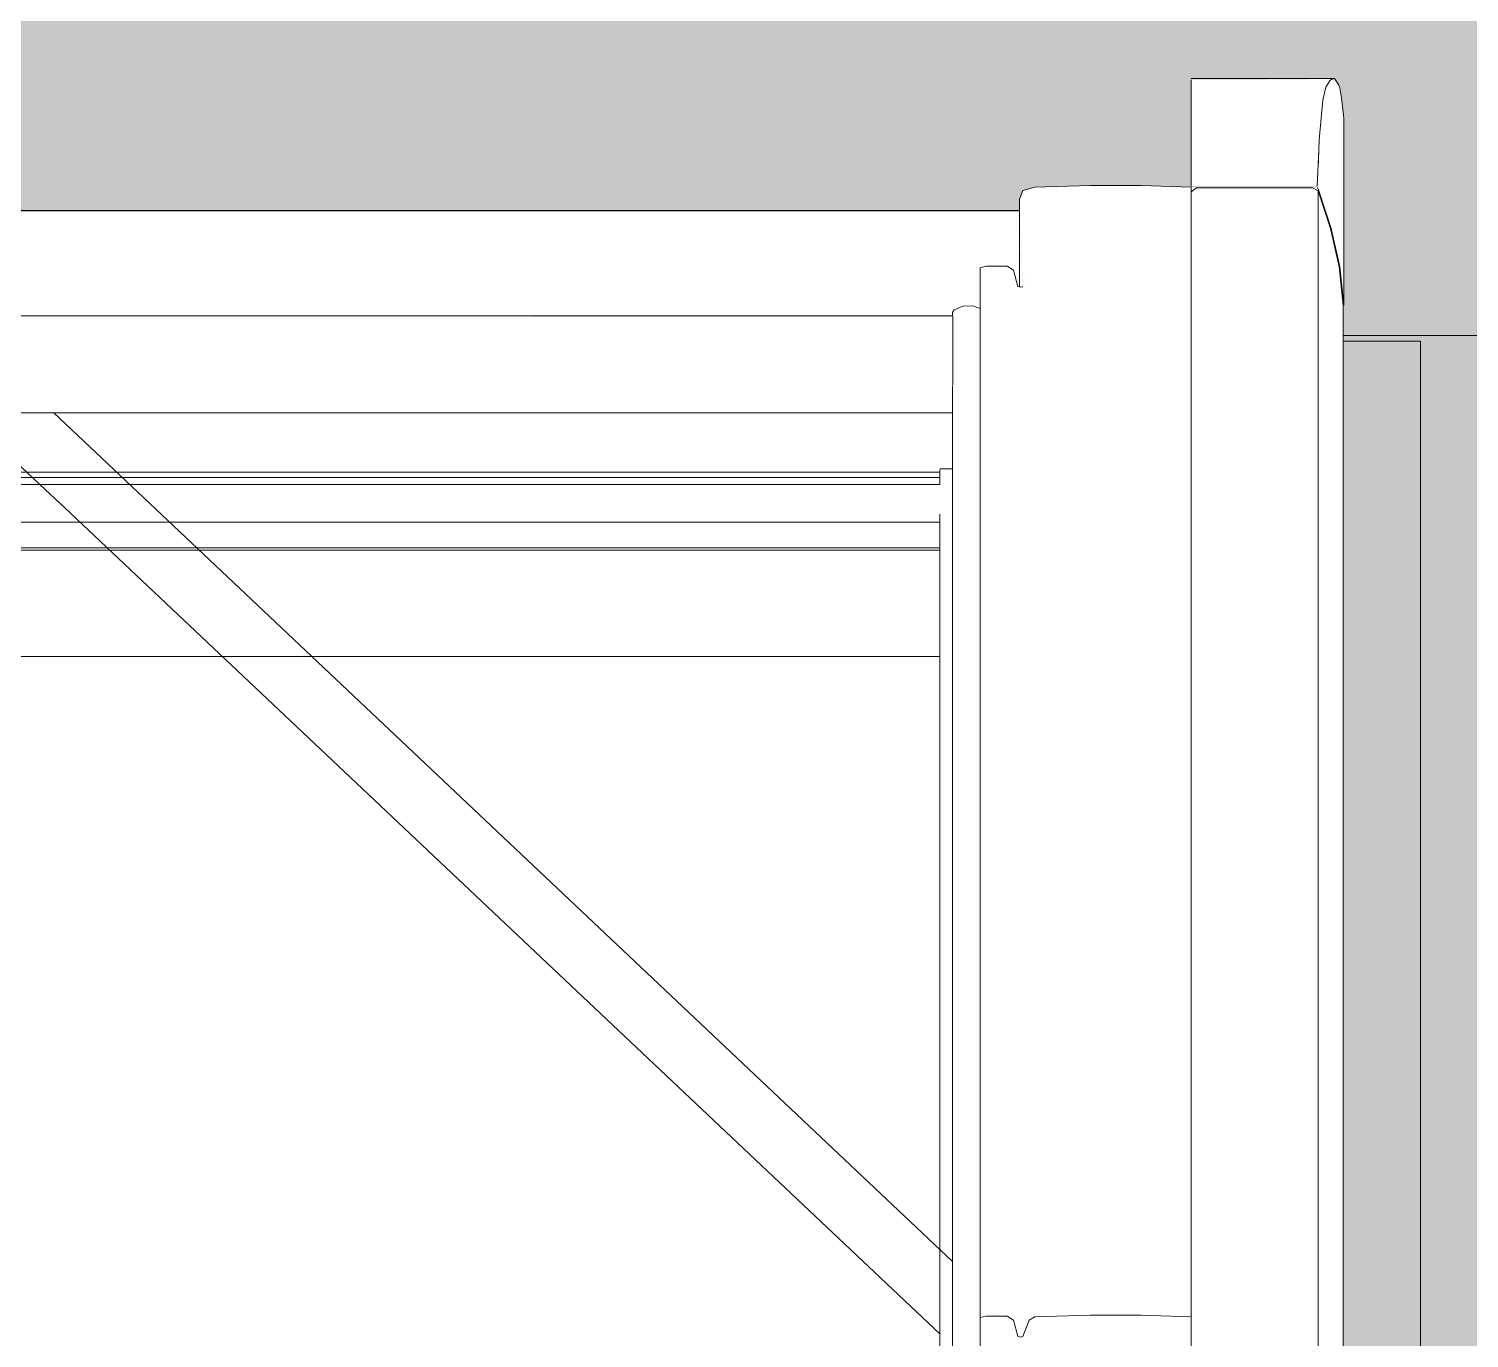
# Model space of a CAD drawing. Header units: metres. Extents: x -3 to 171, y -23 to 41.
# Drawn here: x 5.1048 to 5.5624, y -2.5162 to -2.1001 of the extents above; entities that cross this region are included whole.
import ezdxf

# ---------------------------------------------------------------- set-up
doc = ezdxf.new("R2010")
doc.units = ezdxf.units.M
doc.header["$MEASUREMENT"] = 0
doc.set_wipeout_variables(frame=1)
doc.linetypes.add('Punkt 1_1', pattern=[0.075, 0.025, -0.05])
doc.linetypes.add('Wipeout_Contour', pattern=[1, 0, -1])
for name, color, linetype in [('6._Dach PP STG1_1_325 Dachfenster', 7, 'Continuous'), ('6._Dach PP STG1_1_330 Dachaufbau', 7, 'Continuous'), ('6._Dach PP STG1_1_950 Polierplan Bemaßung', 7, 'Continuous')]:
    doc.layers.add(name, color=color, linetype=linetype)

msp = doc.modelspace()

# ---------------------------------------------------------------- linework, layer by layer
at = {"layer": '6._Dach PP STG1_1_325 Dachfenster', "color": 7, "linetype": 'Continuous', "lineweight": 13, "ltscale": 1000, "true_color": 0xf4f4f4, "flags": 128}
for points in [[(5.52235, -2.19932), (5.54685, -2.19932)], [(5.54685, -4.55782), (5.54685, -2.19932)], [(5.39415, -2.31926), (4.79955, -2.31926)], [(4.79955, -2.3636), (5.39415, -2.3636)]]:
    msp.add_lwpolyline(points, dxfattribs=at)
at = {"layer": '6._Dach PP STG1_1_950 Polierplan Bemaßung', "color": 3, "linetype": 'Punkt 1_1', "lineweight": 0, "ltscale": 1000}
msp.add_line((2.05285, -2.1975), (22.9775, -2.1975), dxfattribs=at)

# ---------------------------------------------------------------- next in the draw order: wipeouts: each hides what was drawn before it
at = {"color": 254, "linetype": 'Wipeout_Contour', "lineweight": 0, "ltscale": 20.895429}
msp.add_wipeout([(3.805, -2.1975), (3.805, -2.22224), (5.505, -2.22224), (5.505, -2.1975)], dxfattribs=at).dxf.layer = '6._Dach PP STG1_1_330 Dachaufbau'

# ---------------------------------------------------------------- next in the draw order: hatches: boundary and pattern name
at = {"layer": '6._Dach PP STG1_1_330 Dachaufbau', "linetype": 'Continuous', "lineweight": 0, "true_color": 0x000000}
h = msp.add_hatch(color=18, dxfattribs=at)
h.paths.add_polyline_path([(3.445, -0.4), (3.755, -0.4), (3.755, 0.07), (2.8, 0.07), (2.8, -0.77152), (1.05, -0.77152), (1.05, 0.07), (-0.00106, 0.07), (0.01606, -4.6), (6.325, -4.6), (6.325, -0.82361), (3.445, -0.82361)])
h.paths.add_polyline_path([(3.805, -2.1975), (5.505, -2.1975), (5.505, -3.79873), (3.805, -3.79873)], flags=0)
h.paths.add_polyline_path([(1.075, -3.79873), (1.075, -2.1975), (2.775, -2.1975), (2.775, -3.79873)], flags=0)

# ---------------------------------------------------------------- next in the draw order: linework, layer by layer
at = {"layer": '6._Dach PP STG1_1_330 Dachaufbau', "color": 7, "linetype": 'Continuous', "lineweight": 18, "ltscale": 1000, "flags": 128}
msp.add_lwpolyline([(5.505, -2.1975), (3.805, -2.1975)], dxfattribs=at)

# ---------------------------------------------------------------- next in the draw order: wipeouts: each hides what was drawn before it
at = {"color": 254, "linetype": 'Wipeout_Contour', "lineweight": 0, "ltscale": 22.336549}
msp.add_wipeout([(4.79535, -2.20216), (5.39835, -2.20216), (5.39835, -2.19156), (4.79535, -2.19156)], dxfattribs=at).dxf.layer = '6._Dach PP STG1_1_325 Dachfenster'
at = {"color": 254, "linetype": 'Wipeout_Contour', "lineweight": 0, "ltscale": 33.493604}
msp.add_wipeout([(5.39835, -2.21235), (4.79535, -2.21235), (4.79535, -2.2132), (4.79545, -2.21425), (5.39825, -2.21425), (5.39825, -2.21347)], dxfattribs=at).dxf.layer = '6._Dach PP STG1_1_325 Dachfenster'
at = {"color": 254, "linetype": 'Wipeout_Contour', "lineweight": 0, "ltscale": 24.148232}
msp.add_wipeout([(5.41895, -2.51562), (5.41895, -2.69331), (5.41975, -2.69331), (5.41975, -2.51591)], dxfattribs=at).dxf.layer = '6._Dach PP STG1_1_325 Dachfenster'
at = {"color": 254, "linetype": 'Wipeout_Contour', "lineweight": 0, "ltscale": 20.995617}
msp.add_wipeout([(3.805, -2.2576), (3.805, -2.27528), (5.505, -2.27528), (5.505, -2.2576)], dxfattribs=at).dxf.layer = '6._Dach PP STG1_1_330 Dachaufbau'

# ---------------------------------------------------------------- next in the draw order: linework, layer by layer
at = {"layer": '6._Dach PP STG1_1_330 Dachaufbau', "color": 7, "linetype": 'Continuous', "lineweight": 18, "ltscale": 1000, "flags": 128}
msp.add_lwpolyline([(3.805, -2.27528), (5.505, -2.27528)], dxfattribs=at)

# ---------------------------------------------------------------- next in the draw order: wipeouts: each hides what was drawn before it
at = {"color": 254, "linetype": 'Wipeout_Contour', "lineweight": 0, "ltscale": 22.34801}
msp.add_wipeout([(4.79535, -2.20648), (5.39835, -2.20648), (5.39835, -2.20216), (4.79535, -2.20216)], dxfattribs=at).dxf.layer = '6._Dach PP STG1_1_325 Dachfenster'
at = {"color": 254, "linetype": 'Wipeout_Contour', "lineweight": 0, "ltscale": 22.364497}
msp.add_wipeout([(4.79545, -2.21531), (5.39825, -2.21531), (5.39825, -2.21425), (4.79545, -2.21425)], dxfattribs=at).dxf.layer = '6._Dach PP STG1_1_325 Dachfenster'
at = {"color": 254, "linetype": 'Wipeout_Contour', "lineweight": 0, "ltscale": 24.150901}
msp.add_wipeout([(5.41975, -2.51591), (5.41975, -2.69331), (5.42055, -2.69331), (5.42055, -2.51569)], dxfattribs=at).dxf.layer = '6._Dach PP STG1_1_325 Dachfenster'
at = {"color": 254, "linetype": 'Wipeout_Contour', "lineweight": 0, "ltscale": 20.949564}
msp.add_wipeout([(3.805, -2.22224), (3.805, -2.2576), (5.505, -2.2576), (5.505, -2.22224)], dxfattribs=at).dxf.layer = '6._Dach PP STG1_1_330 Dachaufbau'

# ---------------------------------------------------------------- next in the draw order: linework, layer by layer
at = {"layer": '6._Dach PP STG1_1_330 Dachaufbau', "color": 7, "linetype": 'Continuous', "lineweight": 18, "ltscale": 1000, "flags": 128}
msp.add_lwpolyline([(5.505, -3.79873), (5.505, -2.1975)], dxfattribs=at)

# ---------------------------------------------------------------- next in the draw order: wipeouts: each hides what was drawn before it
at = {"color": 254, "linetype": 'Wipeout_Contour', "lineweight": 0, "ltscale": 22.355501}
msp.add_wipeout([(4.79535, -2.2115), (5.39835, -2.2115), (5.39835, -2.20648), (4.79535, -2.20648)], dxfattribs=at).dxf.layer = '6._Dach PP STG1_1_325 Dachfenster'
at = {"color": 254, "linetype": 'Wipeout_Contour', "lineweight": 0, "ltscale": 22.365825}
msp.add_wipeout([(4.79545, -2.21595), (5.39825, -2.21595), (5.39825, -2.21531), (4.79545, -2.21531)], dxfattribs=at).dxf.layer = '6._Dach PP STG1_1_325 Dachfenster'
at = {"color": 254, "linetype": 'Wipeout_Contour', "lineweight": 0, "ltscale": 22.374111}
msp.add_wipeout([(4.79545, -2.21934), (4.79545, -2.2221), (5.39825, -2.2221), (5.39825, -2.21934)], dxfattribs=at).dxf.layer = '6._Dach PP STG1_1_325 Dachfenster'
at = {"color": 254, "linetype": 'Wipeout_Contour', "lineweight": 0, "ltscale": 24.152972}
msp.add_wipeout([(5.41765, -2.51046), (5.41765, -2.69331), (5.41895, -2.69331), (5.41895, -2.51562)], dxfattribs=at).dxf.layer = '6._Dach PP STG1_1_325 Dachfenster'

# ---------------------------------------------------------------- next in the draw order: wipeouts: each hides what was drawn before it
at = {"color": 254, "linetype": 'Wipeout_Contour', "lineweight": 0, "ltscale": 22.359918}
msp.add_wipeout([(4.79535, -2.21235), (5.39835, -2.21235), (5.39835, -2.2115), (4.79535, -2.2115)], dxfattribs=at).dxf.layer = '6._Dach PP STG1_1_325 Dachfenster'
at = {"color": 254, "linetype": 'Wipeout_Contour', "lineweight": 0, "ltscale": 22.369743}
msp.add_wipeout([(4.79545, -2.21666), (4.79545, -2.21934), (5.39825, -2.21934), (5.39825, -2.21666)], dxfattribs=at).dxf.layer = '6._Dach PP STG1_1_325 Dachfenster'
at = {"color": 254, "linetype": 'Wipeout_Contour', "lineweight": 0, "ltscale": 17.184049}
msp.add_wipeout([(4.79545, -2.22217), (5.39825, -2.22217), (4.79545, -2.2221)], dxfattribs=at).dxf.layer = '6._Dach PP STG1_1_325 Dachfenster'
at = {"color": 254, "linetype": 'Wipeout_Contour', "lineweight": 0, "ltscale": 24.117393}
msp.add_wipeout([(5.40895, -2.50919), (5.40895, -2.69331), (5.41555, -2.69331), (5.41555, -2.50919)], dxfattribs=at).dxf.layer = '6._Dach PP STG1_1_325 Dachfenster'
at = {"color": 254, "linetype": 'Wipeout_Contour', "lineweight": 0, "ltscale": 24.162997}
msp.add_wipeout([(5.42055, -2.51569), (5.42055, -2.69331), (5.42255, -2.69331), (5.42255, -2.51053)], dxfattribs=at).dxf.layer = '6._Dach PP STG1_1_325 Dachfenster'

# ---------------------------------------------------------------- next in the draw order: wipeouts: each hides what was drawn before it
at = {"color": 254, "linetype": 'Wipeout_Contour', "lineweight": 0, "ltscale": 22.366908}
msp.add_wipeout([(4.79545, -2.21595), (4.79545, -2.21666), (5.39825, -2.21666), (5.39825, -2.21595)], dxfattribs=at).dxf.layer = '6._Dach PP STG1_1_325 Dachfenster'
at = {"color": 254, "linetype": 'Wipeout_Contour', "lineweight": 0, "ltscale": 24.102922}
msp.add_wipeout([(5.40705, -2.50968), (5.40705, -2.69331), (5.40895, -2.69331), (5.40895, -2.50919)], dxfattribs=at).dxf.layer = '6._Dach PP STG1_1_325 Dachfenster'
at = {"color": 254, "linetype": 'Wipeout_Contour', "lineweight": 0, "ltscale": 24.135943}
msp.add_wipeout([(5.41555, -2.69331), (5.41765, -2.69331), (5.41765, -2.51046), (5.41555, -2.50919)], dxfattribs=at).dxf.layer = '6._Dach PP STG1_1_325 Dachfenster'
at = {"color": 254, "linetype": 'Wipeout_Contour', "lineweight": 0, "ltscale": 24.159845}
msp.add_wipeout([(5.42255, -2.51053), (5.42255, -2.69331), (5.42435, -2.69331), (5.42435, -2.50947)], dxfattribs=at).dxf.layer = '6._Dach PP STG1_1_325 Dachfenster'

# ---------------------------------------------------------------- next in the draw order: wipeouts: each hides what was drawn before it
at = {"color": 254, "linetype": 'Wipeout_Contour', "lineweight": 0, "ltscale": 23.738834}
msp.add_wipeout([(5.41895, -2.18194), (5.41895, -2.51562), (5.41975, -2.51591), (5.41975, -2.18222)], dxfattribs=at).dxf.layer = '6._Dach PP STG1_1_325 Dachfenster'
at = {"color": 254, "linetype": 'Wipeout_Contour', "lineweight": 0, "ltscale": 24.194178}
msp.add_wipeout([(5.42435, -2.50947), (5.42435, -2.69331), (5.44195, -2.69331), (5.44195, -2.50891)], dxfattribs=at).dxf.layer = '6._Dach PP STG1_1_325 Dachfenster'

# ---------------------------------------------------------------- next in the draw order: wipeouts: each hides what was drawn before it
at = {"color": 254, "linetype": 'Wipeout_Contour', "lineweight": 0, "ltscale": 23.741765}
msp.add_wipeout([(5.41975, -2.18222), (5.41975, -2.51591), (5.42055, -2.51569), (5.42055, -2.18197)], dxfattribs=at).dxf.layer = '6._Dach PP STG1_1_325 Dachfenster'
at = {"color": 254, "linetype": 'Wipeout_Contour', "lineweight": 0, "ltscale": 24.25357}
msp.add_wipeout([(5.44195, -2.50891), (5.44195, -2.69331), (5.45815, -2.69331), (5.45815, -2.50891)], dxfattribs=at).dxf.layer = '6._Dach PP STG1_1_325 Dachfenster'

# ---------------------------------------------------------------- next in the draw order: wipeouts: each hides what was drawn before it
at = {"color": 254, "linetype": 'Wipeout_Contour', "lineweight": 0, "ltscale": 23.739729}
msp.add_wipeout([(5.42055, -2.18197), (5.42055, -2.51569), (5.42255, -2.51053), (5.42255, -2.17681)], dxfattribs=at).dxf.layer = '6._Dach PP STG1_1_325 Dachfenster'
at = {"color": 254, "linetype": 'Wipeout_Contour', "lineweight": 0, "ltscale": 30.177854}
msp.add_wipeout([(5.45815, -2.69331), (5.47405, -2.69331), (5.47405, -2.67954), (5.47405, -2.50942), (5.45815, -2.50891)], dxfattribs=at).dxf.layer = '6._Dach PP STG1_1_325 Dachfenster'

# ---------------------------------------------------------------- next in the draw order: wipeouts: each hides what was drawn before it
at = {"color": 254, "linetype": 'Wipeout_Contour', "lineweight": 0, "ltscale": 23.729576}
msp.add_wipeout([(5.41765, -2.17678), (5.41765, -2.51046), (5.41895, -2.51562), (5.41895, -2.18194)], dxfattribs=at).dxf.layer = '6._Dach PP STG1_1_325 Dachfenster'
at = {"color": 254, "linetype": 'Wipeout_Contour', "lineweight": 0, "ltscale": 23.744129}
msp.add_wipeout([(5.42255, -2.51053), (5.42435, -2.50947), (5.42435, -2.17575), (5.42255, -2.17681)], dxfattribs=at).dxf.layer = '6._Dach PP STG1_1_325 Dachfenster'
at = {"color": 254, "linetype": 'Wipeout_Contour', "lineweight": 0, "ltscale": 23.900066}
msp.add_wipeout([(5.45815, -2.50891), (5.47405, -2.50942), (5.47405, -2.1757), (5.45815, -2.17519)], dxfattribs=at).dxf.layer = '6._Dach PP STG1_1_325 Dachfenster'

# ---------------------------------------------------------------- next in the draw order: linework, layer by layer
at = {"layer": '6._Dach PP STG1_1_325 Dachfenster', "color": 7, "linetype": 'Continuous', "lineweight": 13, "ltscale": 1000, "flags": 128}
for points in [[(5.41895, -2.51562), (5.41975, -2.51591)], [(5.41975, -2.51591), (5.42055, -2.51569)]]:
    msp.add_lwpolyline(points, dxfattribs=at)

# ---------------------------------------------------------------- next in the draw order: wipeouts: each hides what was drawn before it
at = {"color": 254, "linetype": 'Wipeout_Contour', "lineweight": 0, "ltscale": 23.7029}
msp.add_wipeout([(5.40895, -2.50919), (5.41555, -2.50919), (5.41555, -2.1755), (5.40895, -2.1755)], dxfattribs=at).dxf.layer = '6._Dach PP STG1_1_325 Dachfenster'
at = {"color": 254, "linetype": 'Wipeout_Contour', "lineweight": 0, "ltscale": 23.779552}
msp.add_wipeout([(5.42435, -2.17575), (5.42435, -2.50947), (5.44195, -2.50891), (5.44195, -2.17519)], dxfattribs=at).dxf.layer = '6._Dach PP STG1_1_325 Dachfenster'

# ---------------------------------------------------------------- next in the draw order: linework, layer by layer
at = {"layer": '6._Dach PP STG1_1_325 Dachfenster', "color": 7, "linetype": 'Continuous', "lineweight": 13, "ltscale": 1000, "flags": 128}
for points in [[(5.42055, -2.51569), (5.42255, -2.51053)], [(5.42255, -2.51053), (5.42435, -2.50947)]]:
    msp.add_lwpolyline(points, dxfattribs=at)

# ---------------------------------------------------------------- next in the draw order: wipeouts: each hides what was drawn before it
at = {"color": 254, "linetype": 'Wipeout_Contour', "lineweight": 0, "ltscale": 23.687185}
msp.add_wipeout([(5.40705, -2.176), (5.40705, -2.50968), (5.40895, -2.50919), (5.40895, -2.1755)], dxfattribs=at).dxf.layer = '6._Dach PP STG1_1_325 Dachfenster'
at = {"color": 254, "linetype": 'Wipeout_Contour', "lineweight": 0, "ltscale": 23.719218}
msp.add_wipeout([(5.41555, -2.1755), (5.41555, -2.50919), (5.41765, -2.51046), (5.41765, -2.17678)], dxfattribs=at).dxf.layer = '6._Dach PP STG1_1_325 Dachfenster'
at = {"color": 254, "linetype": 'Wipeout_Contour', "lineweight": 0, "ltscale": 23.841123}
msp.add_wipeout([(5.44195, -2.50891), (5.45815, -2.50891), (5.45815, -2.17519), (5.44195, -2.17519)], dxfattribs=at).dxf.layer = '6._Dach PP STG1_1_325 Dachfenster'

# ---------------------------------------------------------------- next in the draw order: linework, layer by layer
at = {"layer": '6._Dach PP STG1_1_325 Dachfenster', "color": 7, "linetype": 'Continuous', "lineweight": 13, "ltscale": 1000, "flags": 128}
for points in [[(5.41555, -2.50919), (5.41765, -2.51046)], [(5.41765, -2.51046), (5.41895, -2.51562)]]:
    msp.add_lwpolyline(points, dxfattribs=at)

# ---------------------------------------------------------------- next in the draw order: wipeouts: each hides what was drawn before it
at = {"color": 254, "linetype": 'Wipeout_Contour', "lineweight": 0, "ltscale": 18.243381}
msp.add_wipeout([(5.41955, -2.18215), (5.42045, -2.18204), (5.41955, -2.15426)], dxfattribs=at).dxf.layer = '6._Dach PP STG1_1_325 Dachfenster'
at = {"color": 254, "linetype": 'Wipeout_Contour', "lineweight": 0, "ltscale": 78.460077}
msp.add_wipeout([(4.78665, -2.18441), (4.78665, -2.18898), (4.78905, -2.18816), (4.79215, -2.18823), (4.79495, -2.18936), (4.79545, -2.19021), (4.79545, -2.19134), (5.39825, -2.19134), (5.39825, -2.19021), (5.39875, -2.18936), (5.40155, -2.18823), (5.40465, -2.18816), (5.40705, -2.18898), (5.40705, -2.18441)], dxfattribs=at).dxf.layer = '6._Dach PP STG1_1_325 Dachfenster'

# ---------------------------------------------------------------- next in the draw order: wipeouts: each hides what was drawn before it
at = {"color": 254, "linetype": 'Wipeout_Contour', "lineweight": 0, "ltscale": 23.71426}
msp.add_wipeout([(5.41955, -2.15426), (5.42055, -2.1819), (5.42255, -2.17681), (5.42056, -2.15159)], dxfattribs=at).dxf.layer = '6._Dach PP STG1_1_325 Dachfenster'
at = {"color": 254, "linetype": 'Wipeout_Contour', "lineweight": 0, "ltscale": 17.145138}
msp.add_wipeout([(4.79535, -2.19156), (5.39835, -2.19156), (4.79535, -2.19134)], dxfattribs=at).dxf.layer = '6._Dach PP STG1_1_325 Dachfenster'
at = {"color": 254, "linetype": 'Wipeout_Contour', "lineweight": 0, "ltscale": 23.859727}
msp.add_wipeout([(5.40465, -2.18816), (5.40465, -2.69331), (5.40705, -2.69331), (5.40705, -2.18898)], dxfattribs=at).dxf.layer = '6._Dach PP STG1_1_325 Dachfenster'

# ---------------------------------------------------------------- next in the draw order: linework, layer by layer
at = {"layer": '6._Dach PP STG1_1_325 Dachfenster', "color": 7, "linetype": 'Continuous', "lineweight": 13, "ltscale": 1000, "flags": 128}
msp.add_lwpolyline([(5.40705, -2.50968), (5.40895, -2.50919), (5.41555, -2.50919)], dxfattribs=at)

# ---------------------------------------------------------------- next in the draw order: wipeouts: each hides what was drawn before it
at = {"color": 254, "linetype": 'Wipeout_Contour', "lineweight": 0, "ltscale": 17.750867}
msp.add_wipeout([(5.42435, -2.17575), (5.42055, -2.1515), (5.42255, -2.17681)], dxfattribs=at).dxf.layer = '6._Dach PP STG1_1_325 Dachfenster'
at = {"color": 254, "linetype": 'Wipeout_Contour', "lineweight": 0, "ltscale": 42.09338}
msp.add_wipeout([(5.39825, -2.21347), (5.39825, -2.69331), (5.39875, -2.69331), (5.39875, -2.18936), (5.39825, -2.19021), (5.39825, -2.19134), (5.39835, -2.2132)], dxfattribs=at).dxf.layer = '6._Dach PP STG1_1_325 Dachfenster'

# ---------------------------------------------------------------- next in the draw order: wipeouts: each hides what was drawn before it
at = {"color": 254, "linetype": 'Wipeout_Contour', "lineweight": 0, "ltscale": 23.474966}
msp.add_wipeout([(5.42435, -2.17575), (5.44195, -2.17519), (5.44195, -2.14987), (5.42435, -2.15044)], dxfattribs=at).dxf.layer = '6._Dach PP STG1_1_325 Dachfenster'
at = {"color": 254, "linetype": 'Wipeout_Contour', "lineweight": 0, "ltscale": 23.839347}
msp.add_wipeout([(5.39875, -2.18936), (5.39875, -2.69331), (5.40155, -2.69331), (5.40155, -2.18823)], dxfattribs=at).dxf.layer = '6._Dach PP STG1_1_325 Dachfenster'

# ---------------------------------------------------------------- next in the draw order: linework, layer by layer
at = {"layer": '6._Dach PP STG1_1_325 Dachfenster', "color": 7, "linetype": 'Continuous', "lineweight": 13, "ltscale": 1000, "flags": 128}
for points in [[(4.79535, -2.19134), (5.39835, -2.19134)], [(5.39825, -2.19021), (5.39875, -2.18936)], [(5.39825, -2.19021), (5.39825, -2.19134)], [(5.39835, -2.2132), (5.39835, -2.21235), (5.39835, -2.2115), (5.39835, -2.20648), (5.39835, -2.20216), (5.39835, -2.19156)]]:
    msp.add_lwpolyline(points, dxfattribs=at)

# ---------------------------------------------------------------- next in the draw order: wipeouts: each hides what was drawn before it
at = {"color": 254, "linetype": 'Wipeout_Contour', "lineweight": 0, "ltscale": 16.952482}
msp.add_wipeout([(5.42055, -2.1515), (5.42435, -2.17575), (5.42435, -2.15044)], dxfattribs=at).dxf.layer = '6._Dach PP STG1_1_325 Dachfenster'
at = {"color": 254, "linetype": 'Wipeout_Contour', "lineweight": 0, "ltscale": 23.541482}
msp.add_wipeout([(5.45815, -2.14987), (5.44195, -2.14987), (5.44195, -2.17519), (5.45815, -2.17519)], dxfattribs=at).dxf.layer = '6._Dach PP STG1_1_325 Dachfenster'
at = {"color": 254, "linetype": 'Wipeout_Contour', "lineweight": 0, "ltscale": 23.848984}
msp.add_wipeout([(5.40155, -2.18823), (5.40155, -2.69331), (5.40465, -2.69331), (5.40465, -2.18816)], dxfattribs=at).dxf.layer = '6._Dach PP STG1_1_325 Dachfenster'
at = {"color": 254, "linetype": 'Wipeout_Contour', "lineweight": 0, "ltscale": 16.78835}
msp.add_wipeout([(5.39825, -2.22217), (5.11273, -2.22217), (5.39825, -2.49183)], dxfattribs=at).dxf.layer = '6._Dach PP STG1_1_325 Dachfenster'

# ---------------------------------------------------------------- next in the draw order: linework, layer by layer
at = {"layer": '6._Dach PP STG1_1_325 Dachfenster', "color": 7, "linetype": 'Continuous', "lineweight": 13, "ltscale": 1000, "flags": 128}
for points in [[(5.41955, -2.15426), (5.42055, -2.1515)], [(5.39875, -2.18936), (5.40155, -2.18823)], [(5.40155, -2.18823), (5.40465, -2.18816)], [(5.40465, -2.18816), (5.40705, -2.18898)]]:
    msp.add_lwpolyline(points, dxfattribs=at)

# ---------------------------------------------------------------- next in the draw order: wipeouts: each hides what was drawn before it
at = {"color": 254, "linetype": 'Wipeout_Contour', "lineweight": 0, "ltscale": 23.59955}
msp.add_wipeout([(5.47405, -2.15039), (5.45815, -2.14987), (5.45815, -2.17519), (5.47405, -2.1757)], dxfattribs=at).dxf.layer = '6._Dach PP STG1_1_325 Dachfenster'
at = {"color": 254, "linetype": 'Wipeout_Contour', "lineweight": 0, "ltscale": 22.28808}
msp.add_wipeout([(4.77415, -2.1579), (4.77415, -2.16985), (5.41955, -2.16985), (5.41955, -2.1579)], dxfattribs=at).dxf.layer = '6._Dach PP STG1_1_325 Dachfenster'
at = {"color": 254, "linetype": 'Wipeout_Contour', "lineweight": 0, "ltscale": 45.706277}
msp.add_wipeout([(4.79545, -2.49183), (4.79545, -2.51658), (4.98259, -2.69331), (5.21111, -2.69331), (5.39825, -2.51658), (5.39825, -2.49183), (5.11273, -2.22217), (5.08098, -2.22217)], dxfattribs=at).dxf.layer = '6._Dach PP STG1_1_325 Dachfenster'

# ---------------------------------------------------------------- next in the draw order: linework, layer by layer
at = {"layer": '6._Dach PP STG1_1_325 Dachfenster', "color": 7, "linetype": 'Continuous', "lineweight": 13, "ltscale": 1000, "flags": 128}
for points in [[(4.77415, -2.15783), (5.41955, -2.15783)], [(5.39825, -2.21347), (5.39825, -2.69331)], [(4.79545, -2.2221), (5.39825, -2.2221)], [(4.79545, -2.22217), (5.39825, -2.22217)], [(5.11273, -2.22217), (5.39825, -2.49183)], [(5.09685, -2.23405), (5.10831, -2.24487), (5.11804, -2.25406), (5.39429, -2.51496)], [(4.79955, -2.24098), (5.39415, -2.24098)], [(5.39415, -2.24013), (5.39415, -2.24487)], [(5.39825, -2.23992), (5.39435, -2.23992)], [(4.79942, -2.24487), (5.39429, -2.24487)], [(4.79955, -2.24268), (5.39415, -2.24268)], [(5.39415, -2.25435), (5.39415, -2.69331)], [(4.79955, -2.25689), (5.39415, -2.25689)], [(4.79955, -2.26502), (5.39415, -2.26502)], [(4.79955, -2.2658), (5.39415, -2.2658)], [(4.79955, -2.29953), (5.39415, -2.29953)]]:
    msp.add_lwpolyline(points, dxfattribs=at)

# ---------------------------------------------------------------- next in the draw order: wipeouts: each hides what was drawn before it
at = {"color": 254, "linetype": 'Wipeout_Contour', "lineweight": 0, "ltscale": 68.163776}
msp.add_wipeout([(5.51413, -2.15046), (5.47405, -2.15046), (5.47405, -2.15186), (5.47575, -2.15061), (5.51255, -2.15061), (5.51435, -2.15157), (5.51835, -2.16352), (5.52105, -2.17569), (5.52235, -2.18793), (5.52125, -2.17569), (5.51855, -2.16352), (5.51455, -2.15157)], dxfattribs=at).dxf.layer = '6._Dach PP STG1_1_325 Dachfenster'
at = {"color": 254, "linetype": 'Wipeout_Contour', "lineweight": 0, "ltscale": 89.138783}
msp.add_wipeout([(4.77415, -2.18215), (4.77475, -2.18194), (4.77605, -2.17678), (4.77815, -2.1755), (4.78475, -2.1755), (4.78665, -2.176), (4.78665, -2.18441), (5.40705, -2.18441), (5.40705, -2.176), (5.40895, -2.1755), (5.41555, -2.1755), (5.41765, -2.17678), (5.41895, -2.18194), (5.41955, -2.18215), (5.41955, -2.16985), (4.77415, -2.16985)], dxfattribs=at).dxf.layer = '6._Dach PP STG1_1_325 Dachfenster'

# ---------------------------------------------------------------- next in the draw order: linework, layer by layer
at = {"layer": '6._Dach PP STG1_1_325 Dachfenster', "color": 7, "linetype": 'Continuous', "lineweight": 13, "ltscale": 1000, "flags": 128}
for points in [[(5.41955, -2.18215), (5.41955, -2.15426)], [(5.40705, -2.176), (5.40895, -2.1755), (5.41555, -2.1755)], [(5.40705, -2.176), (5.40705, -2.50968), (5.40705, -2.69331)], [(5.41555, -2.1755), (5.41765, -2.17678)], [(5.41765, -2.17678), (5.41895, -2.18194)], [(5.41895, -2.18194), (5.41975, -2.18222)], [(5.41975, -2.18222), (5.42045, -2.18204)]]:
    msp.add_lwpolyline(points, dxfattribs=at)

# ---------------------------------------------------------------- next in the draw order: wipeouts: each hides what was drawn before it
at = {"color": 254, "linetype": 'Wipeout_Contour', "lineweight": 0, "ltscale": 35.010916}
msp.add_wipeout([(5.51855, -2.16352), (5.52125, -2.17569), (5.52125, -2.11886), (5.52086, -2.11774), (5.51955, -2.11589), (5.51855, -2.11619)], dxfattribs=at).dxf.layer = '6._Dach PP STG1_1_325 Dachfenster'
at = {"color": 254, "linetype": 'Wipeout_Contour', "lineweight": 0, "ltscale": 29.040975}
msp.add_wipeout([(5.51468, -2.13533), (5.47405, -2.13533), (5.47405, -2.15004), (5.51405, -2.15004), (5.51455, -2.13852)], dxfattribs=at).dxf.layer = '6._Dach PP STG1_1_325 Dachfenster'

# ---------------------------------------------------------------- next in the draw order: wipeouts: each hides what was drawn before it
at = {"color": 254, "linetype": 'Wipeout_Contour', "lineweight": 0, "ltscale": 29.62568}
msp.add_wipeout([(5.52179, -2.12203), (5.52125, -2.11886), (5.52125, -2.17569), (5.52255, -2.18793), (5.52255, -2.12852)], dxfattribs=at).dxf.layer = '6._Dach PP STG1_1_325 Dachfenster'
at = {"color": 254, "linetype": 'Wipeout_Contour', "lineweight": 0, "ltscale": 17.472406}
msp.add_wipeout([(5.51455, -2.13852), (5.51405, -2.15004), (5.51455, -2.15157)], dxfattribs=at).dxf.layer = '6._Dach PP STG1_1_325 Dachfenster'
at = {"color": 254, "linetype": 'Wipeout_Contour', "lineweight": 0, "ltscale": 24.112534}
msp.add_wipeout([(5.47575, -2.15061), (5.47405, -2.15186), (5.47405, -2.72249), (5.47575, -2.72249)], dxfattribs=at).dxf.layer = '6._Dach PP STG1_1_325 Dachfenster'

# ---------------------------------------------------------------- next in the draw order: wipeouts: each hides what was drawn before it
at = {"color": 254, "linetype": 'Wipeout_Contour', "lineweight": 0, "ltscale": 41.765492}
msp.add_wipeout([(5.51455, -2.15157), (5.51855, -2.16352), (5.51855, -2.11619), (5.51685, -2.11859), (5.51589, -2.1228), (5.51468, -2.13533), (5.51455, -2.13852)], dxfattribs=at).dxf.layer = '6._Dach PP STG1_1_325 Dachfenster'
at = {"color": 254, "linetype": 'Wipeout_Contour', "lineweight": 0, "ltscale": 31.028015}
msp.add_wipeout([(5.52105, -2.17569), (5.52105, -2.74698), (5.52125, -2.74788), (5.52235, -2.75824), (5.52235, -2.18793)], dxfattribs=at).dxf.layer = '6._Dach PP STG1_1_325 Dachfenster'

# ---------------------------------------------------------------- next in the draw order: wipeouts: each hides what was drawn before it
at = {"color": 254, "linetype": 'Wipeout_Contour', "lineweight": 0, "ltscale": 23.674232}
msp.add_wipeout([(5.47405, -2.11859), (5.51685, -2.11859), (5.51826, -2.11624), (5.47405, -2.11624)], dxfattribs=at).dxf.layer = '6._Dach PP STG1_1_325 Dachfenster'
at = {"color": 254, "linetype": 'Wipeout_Contour', "lineweight": 0, "ltscale": 23.684573}
msp.add_wipeout([(5.47405, -2.13533), (5.51468, -2.13533), (5.51589, -2.1228), (5.47405, -2.1228)], dxfattribs=at).dxf.layer = '6._Dach PP STG1_1_325 Dachfenster'
at = {"color": 254, "linetype": 'Wipeout_Contour', "lineweight": 0, "ltscale": 31.042482}
msp.add_wipeout([(5.51435, -2.15157), (5.51435, -2.72323), (5.51455, -2.72376), (5.51835, -2.73511), (5.51835, -2.16352)], dxfattribs=at).dxf.layer = '6._Dach PP STG1_1_325 Dachfenster'

# ---------------------------------------------------------------- next in the draw order: wipeouts: each hides what was drawn before it
at = {"color": 254, "linetype": 'Wipeout_Contour', "lineweight": 0, "ltscale": 17.149944}
msp.add_wipeout([(5.47405, -2.11589), (5.51826, -2.11624), (5.51955, -2.11589)], dxfattribs=at).dxf.layer = '6._Dach PP STG1_1_325 Dachfenster'
at = {"color": 254, "linetype": 'Wipeout_Contour', "lineweight": 0, "ltscale": 23.668485}
msp.add_wipeout([(5.47405, -2.11859), (5.47405, -2.1228), (5.51589, -2.1228), (5.51685, -2.11859)], dxfattribs=at).dxf.layer = '6._Dach PP STG1_1_325 Dachfenster'
at = {"color": 254, "linetype": 'Wipeout_Contour', "lineweight": 0, "ltscale": 24.183523}
msp.add_wipeout([(5.47575, -2.15061), (5.47575, -2.72249), (5.51255, -2.72249), (5.51255, -2.15061)], dxfattribs=at).dxf.layer = '6._Dach PP STG1_1_325 Dachfenster'
at = {"color": 254, "linetype": 'Wipeout_Contour', "lineweight": 0, "ltscale": 31.062157}
msp.add_wipeout([(5.51835, -2.16352), (5.51835, -2.73511), (5.51855, -2.73571), (5.52105, -2.74698), (5.52105, -2.17569)], dxfattribs=at).dxf.layer = '6._Dach PP STG1_1_325 Dachfenster'

# ---------------------------------------------------------------- next in the draw order: linework, layer by layer
at = {"layer": '6._Dach PP STG1_1_325 Dachfenster', "color": 7, "linetype": 'Continuous', "lineweight": 13, "ltscale": 1000, "flags": 128}
for points in [[(5.51955, -2.11589), (5.47405, -2.11589)], [(5.47405, -2.15004), (5.47405, -2.13533), (5.47405, -2.1228), (5.47405, -2.11859), (5.47405, -2.11624)], [(5.52255, -2.18793), (5.52255, -2.12852)], [(5.42055, -2.1515), (5.42435, -2.15044), (5.44195, -2.14987), (5.45815, -2.14987), (5.47405, -2.15039)], [(5.47405, -2.15186), (5.47405, -2.15046)], [(5.47575, -2.15061), (5.47405, -2.15186)], [(5.47405, -2.15186), (5.47405, -2.72249)], [(5.52235, -2.18793), (5.52235, -2.75824)], [(5.42435, -2.50947), (5.44195, -2.50891), (5.45815, -2.50891), (5.47405, -2.50942)]]:
    msp.add_lwpolyline(points, dxfattribs=at)

# ---------------------------------------------------------------- next in the draw order: wipeouts: each hides what was drawn before it
at = {"color": 254, "linetype": 'Wipeout_Contour', "lineweight": 0, "ltscale": 30.368941}
msp.add_wipeout([(5.51255, -2.15061), (5.51255, -2.72249), (5.51402, -2.72249), (5.51435, -2.72323), (5.51435, -2.15157)], dxfattribs=at).dxf.layer = '6._Dach PP STG1_1_325 Dachfenster'

# ---------------------------------------------------------------- next in the draw order: linework, layer by layer
at = {"layer": '6._Dach PP STG1_1_325 Dachfenster', "color": 7, "linetype": 'Continuous', "lineweight": 13, "ltscale": 1000, "flags": 128}
for points in [[(5.51405, -2.15004), (5.51455, -2.13852), (5.51468, -2.13533), (5.51589, -2.1228), (5.51685, -2.11859), (5.51826, -2.11624), (5.51955, -2.11589), (5.52086, -2.11774), (5.52125, -2.11886), (5.52179, -2.12203), (5.52255, -2.12852)], [(5.52255, -2.18793), (5.52125, -2.17569), (5.51855, -2.16352), (5.51455, -2.15157), (5.51413, -2.15046)], [(5.51255, -2.15061), (5.47575, -2.15061)], [(5.51435, -2.15157), (5.51255, -2.15061)], [(5.51435, -2.15157), (5.51435, -2.72323)], [(5.52235, -2.18793), (5.52105, -2.17569), (5.51835, -2.16352), (5.51435, -2.15157)]]:
    msp.add_lwpolyline(points, dxfattribs=at)

doc.saveas('drawing.dxf')
